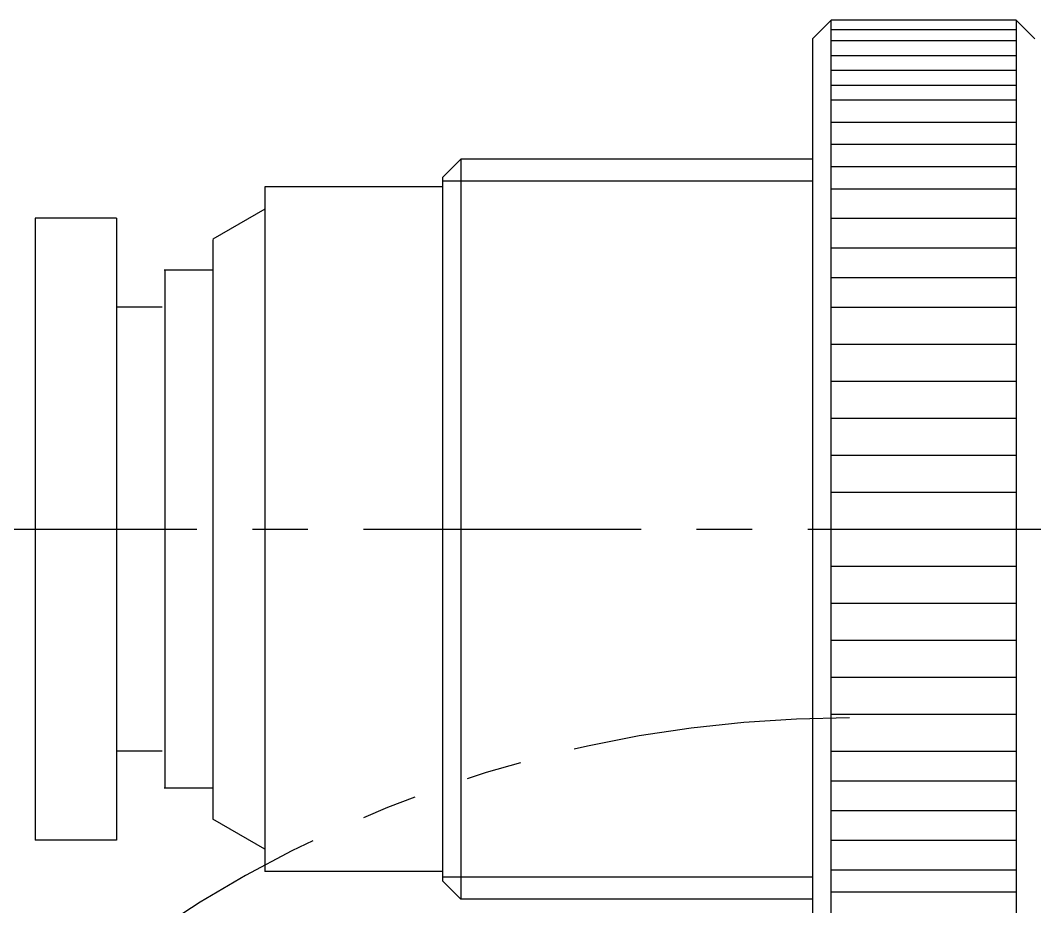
# Model space of a CAD drawing. Extents: x -609 to 199, y 159 to 558.
# Drawn here: x -465.17 to -437.77, y 365.36 to 389.31 of the extents above; entities that cross this region are included whole.
import ezdxf

# ---------------------------------------------------------------- set-up
doc = ezdxf.new("R2010")
doc.units = 0
for name, pattern in [('CENTER', [12, 7.5, -1.5, 1.5, -1.5]), ('CONTINOUS', [0]), ('PHANTOM', [15, 7.5, -1.5, 1.5, -1.5, 1.5, -1.5])]:
    doc.linetypes.add(name, pattern=pattern)
doc.layers.get('0').update_dxf_attribs({"linetype": 'CONTINUOUS'})
doc.layers.add('CENTER', color=1, linetype='CENTER')

msp = doc.modelspace()

# ---------------------------------------------------------------- linework, layer by layer
at = {"color": 7, "linetype": 'CONTINOUS'}
for p, q in [((-443.773, 388.811), (-443.273, 389.311)), ((-438.273, 389.311), (-443.273, 389.311)), ((-443.273, 361.811), (-443.273, 389.311)), ((-437.773, 388.811), (-438.273, 389.311)), ((-438.273, 389.311), (-438.273, 361.811)), ((-443.273, 389.061), (-438.273, 389.061)), ((-443.773, 388.811), (-443.773, 362.311)), ((-443.273, 388.761), (-438.273, 388.761)), ((-443.273, 388.361), (-438.273, 388.361)), ((-443.273, 387.961), (-438.273, 387.961)), ((-443.273, 387.561), (-438.273, 387.561)), ((-443.273, 387.161), (-438.273, 387.161)), ((-443.273, 386.561), (-438.273, 386.561)), ((-443.273, 385.961), (-438.273, 385.961)), ((-453.273, 385.561), (-453.773, 385.061)), ((-443.773, 385.561), (-453.273, 385.561)), ((-453.273, 385.561), (-453.273, 365.561)), ((-443.273, 385.361), (-438.273, 385.361)), ((-453.773, 385.061), (-453.773, 366.061)), ((-453.773, 384.811), (-458.573, 384.811)), ((-458.573, 384.811), (-458.573, 366.311)), ((-443.773, 384.961), (-453.773, 384.961)), ((-443.273, 384.761), (-438.273, 384.761)), ((-458.573, 384.205), (-459.973, 383.396)), ((-462.573, 383.961), (-464.773, 383.961)), ((-464.773, 383.961), (-464.773, 367.161)), ((-462.573, 383.961), (-462.573, 367.161)), ((-443.273, 383.961), (-438.273, 383.961)), ((-459.973, 383.39), (-459.973, 367.726)), ((-443.273, 383.161), (-438.273, 383.161)), ((-459.973, 382.561), (-461.285, 382.561)), ((-461.273, 382.561), (-461.273, 368.561)), ((-443.273, 382.361), (-438.273, 382.361)), ((-461.343, 381.561), (-462.573, 381.561)), ((-443.273, 381.561), (-438.273, 381.561)), ((-443.273, 380.561), (-438.273, 380.561)), ((-443.273, 379.561), (-438.273, 379.561)), ((-443.273, 378.561), (-438.273, 378.561)), ((-443.273, 377.561), (-438.273, 377.561)), ((-443.273, 376.561), (-438.273, 376.561)), ((-443.273, 375.561), (-438.273, 375.561)), ((-443.273, 374.561), (-438.273, 374.561)), ((-443.273, 373.561), (-438.273, 373.561)), ((-443.273, 372.561), (-438.273, 372.561)), ((-443.273, 371.561), (-438.273, 371.561)), ((-443.273, 370.561), (-438.273, 370.561)), ((-461.343, 369.561), (-462.573, 369.561)), ((-443.273, 369.561), (-438.273, 369.561)), ((-459.973, 368.561), (-461.285, 368.561)), ((-443.273, 368.761), (-438.273, 368.761)), ((-443.273, 367.961), (-438.273, 367.961)), ((-458.573, 366.917), (-459.973, 367.726)), ((-462.573, 367.161), (-464.773, 367.161)), ((-443.273, 367.161), (-438.273, 367.161)), ((-443.273, 366.361), (-438.273, 366.361)), ((-453.773, 366.311), (-458.573, 366.311)), ((-443.773, 366.161), (-453.773, 366.161)), ((-453.273, 365.561), (-453.773, 366.061)), ((-443.773, 365.561), (-453.273, 365.561)), ((-443.273, 365.761), (-438.273, 365.761))]:
    msp.add_line(p, q, dxfattribs=at)
at = {"color": 3, "linetype": 'PHANTOM'}
msp.add_arc((-442.773, 337.061), 33.4, 90, 129.047, dxfattribs=at)
at = {"layer": 'CENTER', "color": 1, "linetype": 'CENTER'}
msp.add_line((-479.905, 375.561), (-434.773, 375.561), dxfattribs=at)

doc.saveas('drawing.dxf')
